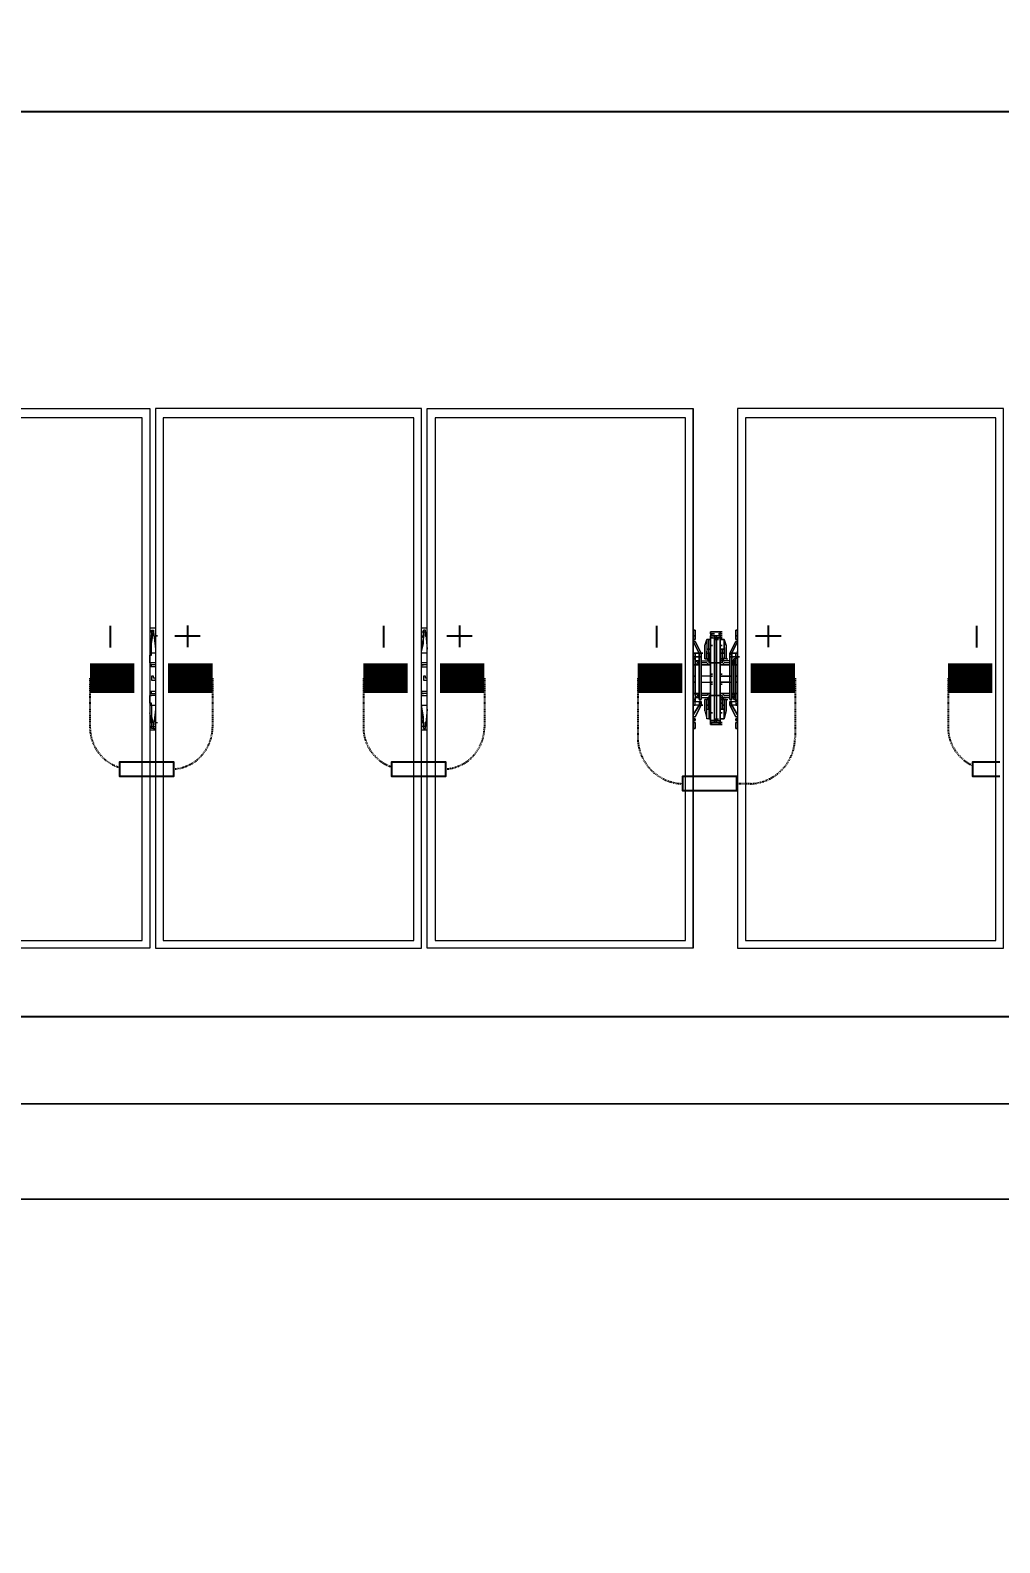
# Model space of a CAD drawing. Header units: feet. Extents: x -9903 to 12307, y -41 to 4121.
# Drawn here: x 9883.8 to 10046.4, y 1240.5 to 1494.2 of the extents above; entities that cross this region are included whole.
import ezdxf
from ezdxf import colors
from ezdxf.entities.mleader import LeaderData, LeaderLine
from ezdxf.lldxf.tags import DXFTag
from ezdxf.math import Vec2, Vec3

# ---------------------------------------------------------------- set-up
doc = ezdxf.new("R2010")
doc.units = ezdxf.units.FT
doc.header["$MEASUREMENT"] = 0
doc.linetypes.add('HIDDEN', pattern=[0.375, 0.25, -0.125])
for name, color, linetype in [('E-HARN-COMP', 8, 'Continuous'), ('E-TRNK-CABL-NEG', 6, 'HIDDEN'), ('E-TRUNK-CABLE-POS', 6, 'HIDDEN'), ('G-ANNO-TEXT', 1, 'Continuous'), ('Polarity-Text', 7, 'Continuous'), ('PV-DC-CABL-UG+', 5, 'DC+'), ('PV-DC-CABL-UG-', 10, 'DC-')]:
    doc.layers.add(name, color=color, linetype=linetype)
doc.styles.add('NEI-A', font='arial.ttf')
tags = doc.linetypes.add('DC+', pattern='A,0.176989,-0.049113,["DC+",NEI-A,S=0.1,R=0,X=0,Y=-0.05],-0.049113,-0.250887,0.176989', length=0.703091).pattern_tags.tags
tags[6] = DXFTag(74, 10)
tags = doc.linetypes.add('DC-', pattern='A,0.176989,-0.049113,["DC-",NEI-A,S=0.1,R=0,X=0,Y=-0.05],-0.049113,-0.250887,0.176989', length=0.703091).pattern_tags.tags
tags[6] = DXFTag(74, 10)

# ---------------------------------------------------------------- blocks, each defined once
blk = doc.blocks.new('A$Cc93f9aa1')
at = {"lineweight": 5}
for points in [[(7.423, 0.4666), (7.423, 0), (7.193, 0), (7.193, 0.4666)], [(7.4164, 0.4583), (7.1997, 0.4583), (7.1997, 0.0067), (7.4164, 0.0067)], [(7.658, 0.4666), (7.428, 0.4666), (7.428, 0), (7.658, 0)], [(7.6514, 0.0067), (7.6514, 0.4583), (7.4347, 0.4583), (7.4347, 0.0067)], [(7.893, 0), (7.663, 0), (7.663, 0.4666), (7.893, 0.4666)], [(7.8863, 0.0067), (7.8863, 0.4583), (7.6697, 0.4583), (7.6697, 0.0067)], [(8.1613, 0), (8.1613, 0.4666), (7.9313, 0.4666), (7.9313, 0)], [(8.1547, 0.0067), (8.1547, 0.4583), (7.938, 0.4583), (7.938, 0.0067)], [(7.8947, 0.2667), (7.8947, 0.27), (7.8947, 0.275), (7.893, 0.275), (7.8947, 0.275), (7.8947, 0.27)], [(7.9297, 0.27), (7.9297, 0.2667), (7.9297, 0.27), (7.9297, 0.275), (7.9313, 0.275), (7.9297, 0.275)], [(7.8947, 0.2517), (7.898, 0.2517), (7.898, 0.2533), (7.898, 0.255), (7.8997, 0.255), (7.8947, 0.265), (7.8997, 0.255), (7.898, 0.255), (7.898, 0.2533), (7.898, 0.2517), (7.8947, 0.2517), (7.8947, 0.25), (7.893, 0.25), (7.893, 0.215), (7.8947, 0.215), (7.8947, 0.2133), (7.8947, 0.215), (7.893, 0.215), (7.893, 0.25), (7.893, 0.2517), (7.8947, 0.2517), (7.8947, 0.255), (7.898, 0.255), (7.8947, 0.255), (7.8947, 0.2517), (7.893, 0.2517), (7.893, 0.25), (7.8947, 0.25)], [(7.9047, 0.2667), (7.903, 0.2617), (7.903, 0.25), (7.903, 0.2517), (7.903, 0.25), (7.903, 0.2617)], [(7.9063, 0.2667), (7.9047, 0.2667), (7.9047, 0.2583), (7.9047, 0.2567), (7.9047, 0.255), (7.9063, 0.255), (7.9063, 0.25), (7.9047, 0.25), (7.9047, 0.2567), (7.9047, 0.25), (7.9063, 0.25), (7.9063, 0.255), (7.9063, 0.2583), (7.9063, 0.2667), (7.908, 0.2667), (7.9063, 0.2667), (7.9047, 0.2667), (7.9047, 0.2583), (7.9063, 0.2583)], [(7.9097, 0.2733), (7.908, 0.2733)], [(7.9097, 0.27), (7.908, 0.27)], [(7.9113, 0.2683), (7.9113, 0.2467), (7.908, 0.2467), (7.908, 0.2683)], [(7.913, 0.2467), (7.913, 0.2683), (7.9163, 0.2683), (7.9163, 0.2467)], [(7.9163, 0.2683), (7.9163, 0.27), (7.9163, 0.2733), (7.9163, 0.2717), (7.9147, 0.2717), (7.9163, 0.2717), (7.918, 0.2717), (7.9163, 0.2717), (7.9147, 0.27), (7.9163, 0.27), (7.9163, 0.2683), (7.918, 0.2683)], [(7.918, 0.2733), (7.9163, 0.2733)], [(7.9163, 0.2583), (7.9197, 0.2583), (7.9197, 0.2667), (7.9197, 0.2583)], [(7.9197, 0.2667), (7.9163, 0.2667), (7.9163, 0.2583), (7.9163, 0.2667), (7.9197, 0.2667), (7.9213, 0.2617)], [(7.9263, 0.255), (7.9247, 0.255), (7.9263, 0.2533), (7.9247, 0.255), (7.9263, 0.255), (7.9263, 0.2533), (7.9263, 0.255), (7.9247, 0.255), (7.9297, 0.265), (7.9247, 0.255), (7.9263, 0.255), (7.9297, 0.255), (7.9297, 0.2517), (7.9263, 0.2517), (7.9263, 0.2533), (7.9263, 0.2517), (7.9297, 0.2517), (7.9297, 0.255)], [(7.898, 0.2517), (7.8997, 0.2517), (7.8997, 0.255), (7.9013, 0.255), (7.8997, 0.255), (7.898, 0.255), (7.898, 0.2533), (7.898, 0.255), (7.8997, 0.255), (7.8997, 0.2517), (7.898, 0.2517), (7.8997, 0.2517), (7.8997, 0.215), (7.898, 0.215), (7.8997, 0.215), (7.8997, 0.2517)], [(7.903, 0.25), (7.903, 0.26)], [(7.9047, 0.2583), (7.9047, 0.2567), (7.9047, 0.255), (7.9063, 0.255), (7.9063, 0.2583)], [(7.9063, 0.25), (7.9063, 0.2483), (7.908, 0.2483), (7.9063, 0.2483), (7.908, 0.2483), (7.9063, 0.2483)], [(7.9197, 0.2567), (7.9197, 0.255), (7.918, 0.255), (7.918, 0.2583), (7.918, 0.255), (7.9197, 0.255), (7.9197, 0.2567), (7.9197, 0.2583)], [(7.918, 0.255), (7.918, 0.25), (7.9197, 0.25), (7.9197, 0.2517), (7.9197, 0.25), (7.918, 0.25), (7.918, 0.2483), (7.9197, 0.25), (7.918, 0.2483), (7.9197, 0.25), (7.918, 0.2483), (7.918, 0.25)], [(7.9263, 0.215), (7.9247, 0.215), (7.9247, 0.2517), (7.9263, 0.2517), (7.9247, 0.2517), (7.9247, 0.255), (7.9247, 0.2517), (7.9263, 0.2517), (7.9247, 0.2517), (7.9247, 0.215)], [(7.928, 0.215), (7.9297, 0.215), (7.9297, 0.25), (7.928, 0.25), (7.9297, 0.25), (7.9297, 0.215)], [(7.9313, 0.25), (7.9313, 0.2517), (7.9297, 0.2517), (7.9297, 0.25), (7.9297, 0.2517), (7.9313, 0.2517), (7.933, 0.2517), (7.9313, 0.2517)], [(7.8963, 0.245), (7.8947, 0.2467), (7.8947, 0.2483), (7.8963, 0.2483), (7.898, 0.2483), (7.8963, 0.2483), (7.8947, 0.2483), (7.8947, 0.2467), (7.8947, 0.2483), (7.8963, 0.2483), (7.8947, 0.2483), (7.8947, 0.2467), (7.8947, 0.245), (7.8947, 0.2467), (7.8963, 0.245), (7.8947, 0.245), (7.893, 0.245), (7.8947, 0.245)], [(7.8963, 0.2483), (7.8947, 0.2467), (7.8963, 0.245), (7.898, 0.2467)], [(7.8963, 0.2483), (7.8947, 0.2467), (7.8963, 0.245), (7.898, 0.2467)], [(7.898, 0.2467), (7.8963, 0.2467)], [(7.8997, 0.245), (7.908, 0.245)], [(7.9113, 0.2183), (7.9113, 0.2467), (7.913, 0.2467), (7.913, 0.2183)], [(7.9163, 0.245), (7.9247, 0.245)], [(7.928, 0.2483), (7.9263, 0.2483), (7.9263, 0.2467), (7.928, 0.2467), (7.928, 0.245), (7.9263, 0.245), (7.9263, 0.2483), (7.928, 0.2483), (7.9263, 0.2483), (7.9263, 0.2467), (7.9263, 0.245), (7.9263, 0.2467), (7.9263, 0.245), (7.928, 0.245), (7.9263, 0.245), (7.928, 0.245), (7.9297, 0.245), (7.928, 0.245), (7.928, 0.2483), (7.928, 0.2467), (7.9297, 0.2467), (7.928, 0.2467), (7.9297, 0.2467), (7.928, 0.2467), (7.9297, 0.2467), (7.928, 0.2467), (7.9297, 0.2467), (7.928, 0.2467), (7.9297, 0.2467), (7.928, 0.2467), (7.9297, 0.2467), (7.928, 0.2467), (7.9297, 0.2467), (7.928, 0.2467), (7.9297, 0.2467), (7.928, 0.2467), (7.9297, 0.2467), (7.928, 0.2467), (7.9297, 0.2467), (7.9297, 0.2483)], [(7.928, 0.2483), (7.9263, 0.2467), (7.928, 0.245), (7.9297, 0.2467)], [(7.928, 0.2483), (7.9263, 0.2467), (7.928, 0.245), (7.9297, 0.2467)], [(7.4264, 0.235), (7.4247, 0.235), (7.4247, 0.2317), (7.428, 0.2317), (7.428, 0.2333), (7.4264, 0.2333)], [(7.6614, 0.235), (7.6597, 0.235), (7.6597, 0.2317), (7.663, 0.2317), (7.663, 0.2333), (7.6614, 0.2333)], [(7.8947, 0.235), (7.893, 0.235)], [(7.8947, 0.235), (7.893, 0.235)], [(7.8947, 0.23), (7.893, 0.23)], [(7.8947, 0.23), (7.893, 0.23)], [(7.9297, 0.235), (7.9313, 0.235)], [(7.9297, 0.235), (7.9313, 0.235)], [(7.9313, 0.23), (7.9297, 0.23)], [(7.9313, 0.23), (7.9297, 0.23)], [(7.8947, 0.22), (7.8947, 0.2183), (7.8947, 0.2167), (7.8963, 0.2167), (7.898, 0.2167), (7.898, 0.2183), (7.8963, 0.2183), (7.898, 0.2183), (7.8963, 0.2183), (7.898, 0.2183), (7.8963, 0.2183), (7.898, 0.2183), (7.8963, 0.2183), (7.898, 0.2183), (7.8963, 0.2183), (7.898, 0.2183), (7.8963, 0.2183), (7.898, 0.2183), (7.8963, 0.2183), (7.898, 0.2183), (7.8963, 0.2183), (7.898, 0.2183), (7.8963, 0.2183), (7.898, 0.2183), (7.898, 0.22), (7.898, 0.2183), (7.898, 0.2167), (7.8963, 0.2167), (7.898, 0.2167), (7.898, 0.2183), (7.898, 0.22), (7.8963, 0.22), (7.8947, 0.22), (7.8947, 0.2183), (7.8947, 0.22), (7.893, 0.22)], [(7.893, 0.215), (7.893, 0.2133)], [(7.8963, 0.22), (7.8947, 0.2183), (7.8963, 0.2167), (7.898, 0.2183)], [(7.8947, 0.2183), (7.8963, 0.2167), (7.898, 0.2167), (7.898, 0.2183), (7.898, 0.22), (7.8963, 0.22), (7.8947, 0.22), (7.8963, 0.22), (7.898, 0.22), (7.8963, 0.22), (7.8947, 0.22)], [(7.8963, 0.22), (7.8947, 0.2183), (7.8963, 0.2167), (7.898, 0.2183)], [(7.898, 0.21), (7.8997, 0.21), (7.8947, 0.2), (7.8997, 0.21), (7.898, 0.21), (7.8947, 0.21), (7.8947, 0.2133), (7.898, 0.2133), (7.898, 0.2117), (7.898, 0.21), (7.8947, 0.21), (7.8947, 0.2133), (7.898, 0.2133), (7.898, 0.2117)], [(7.898, 0.2133), (7.8997, 0.2133), (7.8997, 0.21), (7.8997, 0.2133)], [(7.9013, 0.21), (7.8997, 0.21), (7.8997, 0.2117), (7.898, 0.2117), (7.8997, 0.2117), (7.8997, 0.21)], [(7.908, 0.22), (7.8997, 0.22)], [(7.903, 0.215), (7.903, 0.205)], [(7.9047, 0.2067), (7.9047, 0.2083), (7.9047, 0.21), (7.9063, 0.21), (7.9063, 0.2117), (7.9063, 0.215), (7.9063, 0.2117), (7.9063, 0.21), (7.9047, 0.21), (7.9047, 0.2083), (7.9047, 0.2133), (7.9047, 0.2083), (7.9047, 0.2067), (7.9063, 0.2067), (7.9063, 0.1983), (7.9047, 0.1983)], [(7.9063, 0.21), (7.9063, 0.2067)], [(7.9247, 0.22), (7.9163, 0.22)], [(7.9197, 0.2083), (7.9197, 0.215), (7.918, 0.215), (7.918, 0.2117), (7.918, 0.215), (7.9197, 0.215)], [(7.918, 0.2067), (7.918, 0.21)], [(7.9197, 0.1983), (7.9213, 0.205), (7.9213, 0.215), (7.9197, 0.215), (7.9197, 0.2133), (7.9197, 0.215), (7.9213, 0.215), (7.9213, 0.205)], [(7.9297, 0.2133), (7.9297, 0.21), (7.9263, 0.21), (7.9247, 0.21), (7.9247, 0.2117), (7.9263, 0.2117), (7.9247, 0.2117), (7.9247, 0.21), (7.9263, 0.21), (7.9263, 0.2117), (7.9263, 0.2133), (7.9247, 0.2133), (7.9247, 0.21), (7.9247, 0.2133), (7.9263, 0.2133), (7.9313, 0.2133), (7.9297, 0.2133), (7.9297, 0.21), (7.9263, 0.21), (7.9247, 0.21), (7.9297, 0.2), (7.9247, 0.21), (7.9263, 0.21), (7.9263, 0.2117), (7.9263, 0.2133)], [(7.928, 0.22), (7.928, 0.2183), (7.928, 0.2167), (7.9263, 0.2167), (7.928, 0.2167), (7.928, 0.2183), (7.9297, 0.2183), (7.928, 0.2183), (7.9297, 0.2183), (7.928, 0.2183), (7.9297, 0.2183), (7.928, 0.2183), (7.9297, 0.2183), (7.928, 0.2183), (7.9297, 0.2183), (7.9297, 0.22)], [(7.928, 0.22), (7.9263, 0.2183), (7.928, 0.2167), (7.9297, 0.2183)], [(7.9263, 0.22), (7.928, 0.22), (7.928, 0.2183), (7.9297, 0.2183), (7.928, 0.2183), (7.9297, 0.2183), (7.928, 0.2183), (7.9297, 0.2183), (7.928, 0.2183), (7.9297, 0.2183), (7.928, 0.2183), (7.9297, 0.2183), (7.9297, 0.2167), (7.928, 0.2167), (7.9297, 0.2167), (7.9297, 0.2183), (7.9297, 0.22), (7.9313, 0.22), (7.9297, 0.22), (7.928, 0.22), (7.9263, 0.22), (7.9263, 0.2183), (7.9263, 0.2167), (7.9263, 0.2183), (7.9263, 0.22), (7.928, 0.22), (7.9263, 0.22), (7.9263, 0.2183), (7.9263, 0.2167), (7.928, 0.2167), (7.9263, 0.2167), (7.9263, 0.2183)], [(7.928, 0.22), (7.9263, 0.2183), (7.928, 0.2167), (7.9297, 0.2183)], [(7.9297, 0.2133), (7.9297, 0.215)], [(7.9313, 0.2133), (7.9313, 0.215)], [(7.8947, 0.1967), (7.8947, 0.1983)], [(7.9047, 0.1983), (7.9047, 0.2067), (7.9063, 0.2067), (7.9063, 0.1983)], [(7.9063, 0.1983), (7.908, 0.1983)], [(7.9097, 0.2033), (7.908, 0.2033)], [(7.9097, 0.2033), (7.908, 0.2033)], [(7.9197, 0.1983), (7.9163, 0.1983), (7.9163, 0.2067), (7.9197, 0.2067)], [(7.9297, 0.1983), (7.9297, 0.1967)], [(7.893, 0.19), (7.8947, 0.19), (7.8947, 0.195), (7.8947, 0.19)], [(7.9147, 0.195), (7.913, 0.195)], [(7.9163, 0.1933), (7.9147, 0.1933)], [(7.9313, 0.19), (7.9297, 0.19), (7.9297, 0.195), (7.9297, 0.19)]]:
    blk.add_lwpolyline(points, close=True, dxfattribs=at)
for points in [[(7.8863, 0.0067), (7.8863, 0.4583)], [(7.893, 0), (7.893, 0.4666)], [(7.9313, 0.4666), (7.9313, 0)], [(7.938, 0.4583), (7.938, 0.0067)], [(7.428, 0.2767), (7.423, 0.2767)], [(7.4264, 0.27), (7.4264, 0.2733), (7.4264, 0.275), (7.4264, 0.2733), (7.4247, 0.2733), (7.4247, 0.2683)], [(7.663, 0.2767), (7.658, 0.2767)], [(7.6597, 0.255), (7.658, 0.255), (7.658, 0.2567), (7.6597, 0.2633), (7.6597, 0.2733), (7.6614, 0.2733), (7.6614, 0.275), (7.6597, 0.275), (7.6597, 0.2733), (7.6597, 0.27), (7.658, 0.2683)], [(7.423, 0.255), (7.4247, 0.255), (7.4247, 0.2633), (7.4264, 0.2733)], [(7.6614, 0.27), (7.6614, 0.2733)], [(7.8947, 0.2667), (7.8947, 0.2667)], [(7.8947, 0.2667), (7.8947, 0.2667)], [(7.908, 0.2467), (7.908, 0.2683), (7.9113, 0.2683), (7.9113, 0.2667), (7.9113, 0.2467), (7.9113, 0.2667), (7.913, 0.2667), (7.9147, 0.2667), (7.913, 0.2667), (7.9113, 0.2667), (7.9113, 0.2683), (7.9113, 0.27), (7.9097, 0.27), (7.908, 0.2717), (7.9097, 0.2717), (7.9113, 0.2717), (7.9097, 0.2717), (7.908, 0.2717), (7.908, 0.2733), (7.908, 0.27), (7.9097, 0.27), (7.908, 0.27), (7.9097, 0.27), (7.9113, 0.27), (7.9097, 0.27), (7.9113, 0.27), (7.9113, 0.2683), (7.913, 0.2683), (7.913, 0.27), (7.9113, 0.27), (7.913, 0.27), (7.9147, 0.27), (7.913, 0.27), (7.9113, 0.27), (7.9097, 0.27), (7.908, 0.2717), (7.9097, 0.2717), (7.908, 0.2717), (7.908, 0.2733), (7.908, 0.2683), (7.9097, 0.2683), (7.908, 0.2683), (7.908, 0.27), (7.908, 0.2617), (7.908, 0.2383), (7.908, 0.235), (7.8997, 0.235), (7.8997, 0.23), (7.908, 0.23), (7.9097, 0.23), (7.908, 0.23), (7.9097, 0.23), (7.908, 0.23), (7.9097, 0.23), (7.908, 0.23), (7.9097, 0.23), (7.908, 0.23), (7.9097, 0.23)], [(7.8997, 0.2483), (7.908, 0.2483), (7.9063, 0.2483), (7.9047, 0.25), (7.9063, 0.2483), (7.9047, 0.25), (7.903, 0.25), (7.9047, 0.25), (7.9063, 0.2483), (7.9047, 0.25), (7.9063, 0.2483), (7.9063, 0.2467), (7.908, 0.2467), (7.908, 0.2183), (7.9113, 0.2183), (7.9113, 0.2467), (7.913, 0.2467), (7.9113, 0.2467), (7.9113, 0.2683), (7.913, 0.2683), (7.9147, 0.2683), (7.913, 0.2683), (7.9113, 0.2683), (7.913, 0.2683), (7.9147, 0.2683), (7.913, 0.2683), (7.9113, 0.2683), (7.913, 0.2683), (7.913, 0.27), (7.9147, 0.27), (7.9163, 0.27), (7.9163, 0.2733), (7.9163, 0.2717), (7.9147, 0.27), (7.9163, 0.27), (7.9163, 0.2617), (7.9163, 0.2383), (7.9163, 0.235), (7.918, 0.235), (7.9163, 0.235), (7.9247, 0.235), (7.9247, 0.23), (7.9163, 0.23), (7.9163, 0.2267), (7.9163, 0.23), (7.918, 0.23), (7.9163, 0.23), (7.918, 0.23), (7.9163, 0.23), (7.918, 0.23)], [(7.918, 0.2733), (7.9163, 0.2733), (7.9097, 0.2733), (7.908, 0.2733), (7.9097, 0.2733), (7.9163, 0.2733)], [(7.908, 0.27), (7.908, 0.27)], [(7.9097, 0.235), (7.908, 0.235), (7.9097, 0.235), (7.908, 0.235), (7.908, 0.2383), (7.908, 0.2617), (7.9097, 0.2617), (7.908, 0.2617), (7.9097, 0.2617), (7.908, 0.2617), (7.908, 0.27), (7.9097, 0.27), (7.9113, 0.27)], [(7.908, 0.27), (7.908, 0.27)], [(7.9247, 0.2483), (7.9163, 0.2483), (7.918, 0.2483), (7.9197, 0.2483), (7.918, 0.2483), (7.9163, 0.2483), (7.918, 0.2483), (7.9197, 0.2483), (7.918, 0.2483), (7.918, 0.2467), (7.9163, 0.2467), (7.9163, 0.2183), (7.913, 0.2183), (7.913, 0.2467), (7.9163, 0.2467), (7.9163, 0.2683), (7.913, 0.2683), (7.913, 0.2467), (7.9113, 0.2467), (7.9113, 0.2183), (7.913, 0.2183), (7.913, 0.1967), (7.9163, 0.1967), (7.9163, 0.2183), (7.918, 0.2183), (7.918, 0.2167), (7.9163, 0.2167), (7.918, 0.2167)], [(7.9163, 0.2367), (7.9163, 0.2383), (7.9163, 0.2367), (7.918, 0.2367), (7.9163, 0.2367), (7.9163, 0.235), (7.918, 0.235), (7.9163, 0.235), (7.9163, 0.2383), (7.9163, 0.2617), (7.918, 0.2617), (7.9163, 0.2617), (7.918, 0.2617), (7.9163, 0.2617), (7.9163, 0.27), (7.918, 0.27), (7.9163, 0.27), (7.918, 0.27), (7.9163, 0.27), (7.918, 0.27), (7.9163, 0.27), (7.9147, 0.27), (7.913, 0.27), (7.9147, 0.27), (7.913, 0.27)], [(7.9163, 0.2667), (7.918, 0.2667)], [(7.918, 0.2667), (7.918, 0.2667)], [(7.9213, 0.2617), (7.9213, 0.25), (7.9197, 0.25)], [(7.9213, 0.2617), (7.9213, 0.25), (7.9197, 0.25)], [(7.9297, 0.27), (7.9297, 0.27)], [(7.9297, 0.2667), (7.9297, 0.2667)], [(7.9297, 0.2667), (7.9297, 0.2667)], [(7.428, 0.2467), (7.4247, 0.2467), (7.423, 0.2467), (7.423, 0.2533), (7.4247, 0.2533), (7.4247, 0.255)], [(7.6597, 0.2467), (7.658, 0.2467), (7.658, 0.255)], [(7.898, 0.2517), (7.898, 0.2517)], [(7.898, 0.2517), (7.898, 0.2517)], [(7.8997, 0.2517), (7.8997, 0.2517)], [(7.8997, 0.2517), (7.8997, 0.2517)], [(7.9047, 0.26), (7.9047, 0.26)], [(7.9047, 0.26), (7.9047, 0.26)], [(7.918, 0.2483), (7.9197, 0.25)], [(7.918, 0.2483), (7.9197, 0.25)], [(7.9197, 0.26), (7.9197, 0.26)], [(7.9197, 0.26), (7.9197, 0.26)], [(7.9197, 0.2567), (7.9197, 0.2517)], [(7.9197, 0.2567), (7.9197, 0.2517)], [(7.9197, 0.2517), (7.9197, 0.25)], [(7.9197, 0.2517), (7.9197, 0.25)], [(7.9213, 0.25), (7.9213, 0.26), (7.9213, 0.25), (7.923, 0.25)], [(7.9247, 0.2517), (7.9247, 0.2517)], [(7.9247, 0.2517), (7.9247, 0.2517)], [(7.9263, 0.2517), (7.9263, 0.2517)], [(7.423, 0.2467), (7.4247, 0.2467)], [(7.428, 0.245), (7.4247, 0.245), (7.423, 0.245)], [(7.428, 0.2433), (7.4247, 0.2433), (7.423, 0.2433)], [(7.4247, 0.2433), (7.4247, 0.245)], [(7.663, 0.2467), (7.658, 0.2467)], [(7.663, 0.245), (7.658, 0.245), (7.6597, 0.245)], [(7.658, 0.245), (7.658, 0.2433), (7.663, 0.2433)], [(7.8947, 0.2483), (7.8947, 0.2483)], [(7.8947, 0.2483), (7.8947, 0.2483)], [(7.8947, 0.2467), (7.8947, 0.2467)], [(7.8947, 0.2467), (7.8947, 0.2467)], [(7.8947, 0.245), (7.8947, 0.245)], [(7.8947, 0.245), (7.8947, 0.245)], [(7.8963, 0.2483), (7.8963, 0.2483)], [(7.8963, 0.2483), (7.898, 0.2483)], [(7.8963, 0.2483), (7.8963, 0.2483)], [(7.898, 0.2483), (7.8963, 0.2483)], [(7.8963, 0.2467), (7.898, 0.2467)], [(7.8963, 0.2467), (7.898, 0.2467)], [(7.8963, 0.2467), (7.898, 0.2467)], [(7.8963, 0.2467), (7.898, 0.2467)], [(7.8963, 0.2467), (7.898, 0.2467)], [(7.8963, 0.2467), (7.898, 0.2467)], [(7.8963, 0.2467), (7.898, 0.2467)], [(7.8963, 0.2467), (7.898, 0.2467)], [(7.8963, 0.2467), (7.898, 0.2467)], [(7.8963, 0.2467), (7.898, 0.2467)], [(7.8963, 0.2467), (7.898, 0.2467)], [(7.8963, 0.2467), (7.898, 0.2467)], [(7.8963, 0.2467), (7.898, 0.2467)], [(7.8963, 0.2467), (7.898, 0.2467)], [(7.8963, 0.2467), (7.898, 0.2467)], [(7.8963, 0.2467), (7.898, 0.2467)], [(7.8963, 0.245), (7.898, 0.245)], [(7.8963, 0.245), (7.898, 0.245)], [(7.8963, 0.245), (7.8963, 0.245)], [(7.898, 0.245), (7.8963, 0.245)], [(7.8963, 0.245), (7.898, 0.245)], [(7.8963, 0.245), (7.8963, 0.245)], [(7.898, 0.2483), (7.898, 0.245)], [(7.898, 0.2483), (7.898, 0.2483)], [(7.898, 0.2467), (7.898, 0.2483)], [(7.898, 0.2483), (7.898, 0.2467)], [(7.898, 0.2483), (7.898, 0.2483)], [(7.898, 0.2467), (7.898, 0.2483)], [(7.898, 0.2467), (7.898, 0.2467)], [(7.898, 0.245), (7.898, 0.2467)], [(7.898, 0.2467), (7.898, 0.245)], [(7.898, 0.2467), (7.898, 0.2467)], [(7.898, 0.245), (7.898, 0.2467)], [(7.898, 0.245), (7.898, 0.245)], [(7.898, 0.245), (7.898, 0.245)], [(7.9063, 0.245), (7.9047, 0.2467), (7.8997, 0.2467)], [(7.9097, 0.235), (7.908, 0.235), (7.908, 0.2367), (7.9097, 0.2367), (7.908, 0.2367), (7.908, 0.2383), (7.908, 0.2367), (7.908, 0.235), (7.9097, 0.235), (7.908, 0.235), (7.8997, 0.235), (7.8997, 0.23), (7.908, 0.23), (7.908, 0.2267), (7.908, 0.23), (7.908, 0.2267), (7.908, 0.2033), (7.908, 0.195), (7.9097, 0.195), (7.908, 0.195), (7.908, 0.1967), (7.908, 0.195), (7.908, 0.1933), (7.9097, 0.195), (7.9113, 0.195), (7.9113, 0.1967), (7.913, 0.1967), (7.9147, 0.1967), (7.913, 0.1967), (7.9113, 0.1967), (7.913, 0.1967), (7.9147, 0.1967), (7.913, 0.1967), (7.9113, 0.1967), (7.9113, 0.195), (7.9097, 0.195), (7.908, 0.1933), (7.908, 0.195), (7.908, 0.1967), (7.908, 0.195), (7.9097, 0.195), (7.908, 0.1933), (7.9097, 0.1933), (7.908, 0.1933), (7.9147, 0.1933), (7.908, 0.1933), (7.9097, 0.1933), (7.908, 0.1933), (7.9097, 0.195), (7.908, 0.195), (7.908, 0.2033), (7.908, 0.2267), (7.908, 0.23)], [(7.9063, 0.2483), (7.908, 0.2483)], [(7.908, 0.2183), (7.908, 0.2467), (7.9113, 0.2467), (7.9113, 0.2183), (7.908, 0.2183), (7.908, 0.1967), (7.9113, 0.1967), (7.9113, 0.2183), (7.913, 0.2183), (7.913, 0.1967), (7.9163, 0.1967), (7.9163, 0.2183)], [(7.9163, 0.23), (7.918, 0.23), (7.9163, 0.23), (7.918, 0.23), (7.9163, 0.23), (7.9163, 0.2267), (7.9163, 0.2033), (7.918, 0.2033), (7.9163, 0.2033), (7.918, 0.2033), (7.9163, 0.2033), (7.9163, 0.195), (7.918, 0.195), (7.9163, 0.195), (7.9163, 0.1967), (7.9163, 0.195), (7.9163, 0.1933), (7.9147, 0.1933), (7.9163, 0.1933), (7.9147, 0.195), (7.913, 0.195), (7.913, 0.1967), (7.9113, 0.1967), (7.9113, 0.1983), (7.9113, 0.2183), (7.913, 0.2183), (7.9163, 0.2183), (7.9163, 0.2467)], [(7.9247, 0.23), (7.9247, 0.235), (7.9263, 0.235), (7.9247, 0.235), (7.9163, 0.235), (7.918, 0.235), (7.9163, 0.235), (7.9163, 0.2367), (7.918, 0.2367)], [(7.9247, 0.2467), (7.9197, 0.2467), (7.918, 0.245)], [(7.9297, 0.2467), (7.9297, 0.245), (7.9313, 0.245), (7.9297, 0.245), (7.9297, 0.2467), (7.9297, 0.2483), (7.928, 0.2483), (7.9263, 0.2483), (7.9263, 0.2467)], [(7.9263, 0.2483), (7.9263, 0.2483)], [(7.9263, 0.2483), (7.9263, 0.2483)], [(7.9263, 0.2467), (7.9263, 0.2467)], [(7.9263, 0.2467), (7.9263, 0.2467)], [(7.9263, 0.245), (7.9263, 0.245)], [(7.9263, 0.245), (7.9263, 0.245)], [(7.928, 0.2483), (7.928, 0.2483)], [(7.928, 0.2483), (7.928, 0.2483)], [(7.928, 0.245), (7.928, 0.245)], [(7.928, 0.245), (7.928, 0.245)], [(7.9297, 0.2483), (7.9297, 0.2483)], [(7.9297, 0.2483), (7.9297, 0.2483)], [(7.9297, 0.2467), (7.9297, 0.2467)], [(7.9297, 0.2467), (7.9297, 0.2467)], [(7.9297, 0.245), (7.9297, 0.245)], [(7.9297, 0.245), (7.9297, 0.245)], [(7.913, 0.195), (7.9147, 0.195), (7.9163, 0.1933), (7.918, 0.1933), (7.9163, 0.1933), (7.9147, 0.195), (7.9163, 0.195), (7.9147, 0.195), (7.913, 0.195), (7.9113, 0.195), (7.9097, 0.195), (7.9113, 0.195), (7.913, 0.195), (7.9147, 0.195), (7.913, 0.195), (7.9147, 0.195), (7.9163, 0.195), (7.9147, 0.195), (7.9163, 0.1933), (7.9163, 0.195), (7.9163, 0.1967), (7.9163, 0.195), (7.9163, 0.1967), (7.9163, 0.195), (7.9163, 0.2033), (7.9163, 0.2267), (7.9163, 0.23), (7.9247, 0.23), (7.9263, 0.23)], [(7.428, 0.2217), (7.4247, 0.2217), (7.423, 0.2217)], [(7.423, 0.22), (7.428, 0.22)], [(7.4247, 0.21), (7.4247, 0.2117), (7.423, 0.2117), (7.423, 0.2183), (7.4247, 0.2183), (7.423, 0.2183)], [(7.423, 0.21), (7.4247, 0.21), (7.4247, 0.2), (7.4264, 0.1933), (7.4264, 0.1917), (7.428, 0.1917)], [(7.4247, 0.22), (7.4247, 0.2217)], [(7.428, 0.2183), (7.4247, 0.2183)], [(7.663, 0.2217), (7.658, 0.2217), (7.658, 0.22)], [(7.663, 0.22), (7.658, 0.22), (7.6597, 0.22)], [(7.6614, 0.1917), (7.6597, 0.1917), (7.6597, 0.2), (7.658, 0.21), (7.658, 0.2183), (7.6597, 0.2183)], [(7.658, 0.2183), (7.663, 0.2183)], [(7.893, 0.2133), (7.8947, 0.2133), (7.893, 0.2133)], [(7.893, 0.2133), (7.8947, 0.2133), (7.893, 0.2133)], [(7.8947, 0.22), (7.8947, 0.22)], [(7.8947, 0.22), (7.8947, 0.22)], [(7.8947, 0.2183), (7.8963, 0.2167)], [(7.8947, 0.2183), (7.8947, 0.2167)], [(7.8947, 0.2183), (7.8947, 0.2183)], [(7.8947, 0.2183), (7.8947, 0.2183)], [(7.8947, 0.2167), (7.8963, 0.2167)], [(7.8947, 0.2167), (7.8947, 0.2167)], [(7.8947, 0.2167), (7.8947, 0.2167)], [(7.8963, 0.22), (7.8963, 0.22)], [(7.8963, 0.22), (7.8963, 0.22)], [(7.8963, 0.2167), (7.8963, 0.2167)], [(7.8963, 0.2167), (7.8963, 0.2167)], [(7.898, 0.22), (7.898, 0.22)], [(7.898, 0.22), (7.898, 0.22)], [(7.898, 0.2183), (7.898, 0.2183)], [(7.898, 0.2183), (7.898, 0.2183)], [(7.898, 0.2167), (7.898, 0.2167)], [(7.898, 0.2167), (7.898, 0.2167)], [(7.898, 0.215), (7.898, 0.215)], [(7.898, 0.215), (7.898, 0.215)], [(7.9063, 0.22), (7.9047, 0.2183), (7.8997, 0.2183)], [(7.8997, 0.2167), (7.908, 0.2167), (7.9063, 0.2167), (7.9047, 0.215), (7.9063, 0.2167), (7.9047, 0.215), (7.9063, 0.2167), (7.9063, 0.215), (7.9047, 0.215), (7.9047, 0.2133), (7.9047, 0.215), (7.9063, 0.215), (7.9063, 0.2167), (7.9047, 0.215), (7.903, 0.215), (7.903, 0.205), (7.903, 0.215), (7.903, 0.2133), (7.903, 0.215)], [(7.8997, 0.215), (7.8997, 0.215)], [(7.8997, 0.215), (7.8997, 0.215)], [(7.9113, 0.195), (7.9097, 0.195), (7.9113, 0.195), (7.913, 0.195), (7.913, 0.1967), (7.9113, 0.1967), (7.9113, 0.1983), (7.9113, 0.2183), (7.9113, 0.1967), (7.908, 0.1967), (7.908, 0.2183), (7.9063, 0.2183), (7.9063, 0.2167), (7.908, 0.2167), (7.9063, 0.2167), (7.9047, 0.215)], [(7.9063, 0.2167), (7.908, 0.2167)], [(7.9063, 0.2167), (7.908, 0.2167)], [(7.9063, 0.2167), (7.908, 0.2167)], [(7.9063, 0.2167), (7.908, 0.2167)], [(7.9197, 0.2167), (7.918, 0.2167), (7.9197, 0.2167), (7.918, 0.2167), (7.9197, 0.215), (7.918, 0.2167), (7.9197, 0.215), (7.918, 0.2167), (7.9197, 0.215), (7.918, 0.2167), (7.918, 0.215), (7.918, 0.2167), (7.9163, 0.2167), (7.9247, 0.2167)], [(7.9163, 0.1983), (7.9197, 0.1983), (7.9197, 0.2067), (7.9197, 0.2083), (7.9197, 0.21), (7.918, 0.21), (7.918, 0.2117), (7.918, 0.21), (7.9197, 0.21), (7.9197, 0.2083), (7.9197, 0.2067), (7.9163, 0.2067), (7.9163, 0.1983), (7.918, 0.1983)], [(7.918, 0.22), (7.9197, 0.2183), (7.9247, 0.2183)], [(7.9213, 0.215), (7.9213, 0.205), (7.9213, 0.215), (7.923, 0.215)], [(7.9247, 0.215), (7.9247, 0.215)], [(7.9247, 0.215), (7.9247, 0.215)], [(7.9263, 0.22), (7.9263, 0.22)], [(7.9263, 0.22), (7.9263, 0.22)], [(7.9263, 0.2183), (7.9263, 0.2183)], [(7.9263, 0.2183), (7.9263, 0.2183)], [(7.9263, 0.2167), (7.9263, 0.2167)], [(7.9263, 0.2167), (7.9263, 0.2167)], [(7.9263, 0.215), (7.9263, 0.215)], [(7.9263, 0.215), (7.9263, 0.215)], [(7.928, 0.22), (7.928, 0.22)], [(7.928, 0.22), (7.928, 0.22)], [(7.928, 0.2167), (7.928, 0.2167)], [(7.928, 0.2167), (7.928, 0.2167)], [(7.9297, 0.22), (7.9297, 0.22)], [(7.9297, 0.22), (7.9297, 0.22)], [(7.9297, 0.2183), (7.9297, 0.2183)], [(7.9297, 0.2183), (7.9297, 0.2183)], [(7.9297, 0.2167), (7.9297, 0.2167)], [(7.9297, 0.2167), (7.9297, 0.2167)], [(7.4247, 0.1967), (7.4247, 0.1917), (7.4264, 0.1917), (7.4264, 0.19), (7.4264, 0.1917), (7.4264, 0.195)], [(7.658, 0.1967), (7.6597, 0.195), (7.6597, 0.19), (7.6614, 0.19), (7.6614, 0.1917), (7.6614, 0.195)], [(7.8947, 0.1983), (7.8947, 0.1983)], [(7.8947, 0.1983), (7.8947, 0.1983)], [(7.903, 0.205), (7.9047, 0.1983)], [(7.903, 0.205), (7.9047, 0.1983)], [(7.9047, 0.205), (7.9047, 0.205)], [(7.9047, 0.205), (7.9047, 0.205)], [(7.9047, 0.1983), (7.9047, 0.1983)], [(7.908, 0.195), (7.908, 0.1967)], [(7.908, 0.195), (7.908, 0.1967)], [(7.9113, 0.1983), (7.913, 0.1983)], [(7.9113, 0.1983), (7.913, 0.1983)], [(7.913, 0.1983), (7.9147, 0.1983)], [(7.913, 0.1983), (7.9147, 0.1983)], [(7.918, 0.1983), (7.918, 0.1983)], [(7.918, 0.1983), (7.918, 0.1983)], [(7.9197, 0.205), (7.9197, 0.205)], [(7.9197, 0.205), (7.9197, 0.205)], [(7.9297, 0.1983), (7.9297, 0.1983)], [(7.9297, 0.1983), (7.9297, 0.1983)], [(7.428, 0.1883), (7.423, 0.1883)], [(7.4264, 0.19), (7.428, 0.19)], [(7.663, 0.1883), (7.658, 0.1883)], [(7.8947, 0.195), (7.8947, 0.195)], [(7.8947, 0.195), (7.8947, 0.195)], [(7.908, 0.195), (7.908, 0.195)], [(7.908, 0.195), (7.908, 0.195)], [(7.9163, 0.195), (7.9163, 0.195)], [(7.9163, 0.195), (7.9163, 0.195)], [(7.9297, 0.195), (7.9297, 0.195)], [(7.9297, 0.195), (7.9297, 0.195)]]:
    blk.add_lwpolyline(points, dxfattribs=at)
at = {"color": 8, "lineweight": 5, "true_color": 0x808080}
for points in [[(7.428, 0.2767), (7.423, 0.2767)], [(7.423, 0.2733), (7.4247, 0.2733), (7.4247, 0.275), (7.4264, 0.275)], [(7.663, 0.2767), (7.658, 0.2767)], [(7.658, 0.2733), (7.6597, 0.2733), (7.6597, 0.275)], [(7.423, 0.27), (7.4247, 0.27), (7.4247, 0.2683), (7.423, 0.2617)], [(7.423, 0.2683), (7.4247, 0.2683), (7.423, 0.2667)], [(7.4264, 0.2733), (7.4264, 0.2733)], [(7.4264, 0.2733), (7.428, 0.2583)], [(7.428, 0.2683), (7.428, 0.27)], [(7.658, 0.27), (7.6597, 0.27), (7.6597, 0.2683), (7.658, 0.2617)], [(7.658, 0.2667), (7.658, 0.2683)], [(7.6614, 0.2733), (7.6614, 0.2733)], [(7.6614, 0.2733), (7.663, 0.2583)], [(7.663, 0.2683), (7.6614, 0.27)], [(7.893, 0.27), (7.8947, 0.27), (7.893, 0.27)], [(7.893, 0.27), (7.8947, 0.27), (7.893, 0.27)], [(7.908, 0.2717), (7.908, 0.2717)], [(7.908, 0.2717), (7.908, 0.2717)], [(7.913, 0.27), (7.9147, 0.27)], [(7.913, 0.27), (7.9147, 0.27)], [(7.9147, 0.27), (7.9163, 0.27)], [(7.9147, 0.27), (7.9163, 0.27)], [(7.9147, 0.27), (7.9163, 0.27)], [(7.9147, 0.27), (7.9163, 0.27)], [(7.9147, 0.27), (7.9163, 0.27)], [(7.9147, 0.27), (7.9163, 0.27)], [(7.9163, 0.2717), (7.9163, 0.2717)], [(7.9163, 0.2717), (7.9163, 0.2717)], [(7.9163, 0.27), (7.9163, 0.2617)], [(7.9163, 0.27), (7.9163, 0.2617)], [(7.9313, 0.27), (7.9297, 0.27), (7.9313, 0.27)], [(7.9313, 0.27), (7.9297, 0.27), (7.9313, 0.27)], [(7.428, 0.255), (7.4247, 0.255)], [(7.663, 0.255), (7.658, 0.255)], [(7.4247, 0.21), (7.428, 0.21)], [(7.658, 0.21), (7.663, 0.21)], [(7.423, 0.195), (7.4247, 0.195), (7.4247, 0.1967), (7.423, 0.2033)], [(7.423, 0.1967), (7.4247, 0.1967), (7.423, 0.1983)], [(7.428, 0.2067), (7.4264, 0.1917)], [(7.428, 0.1967), (7.428, 0.195), (7.4297, 0.195)], [(7.658, 0.195), (7.6597, 0.195), (7.6597, 0.1967), (7.658, 0.2033)], [(7.6597, 0.1967), (7.658, 0.1967), (7.658, 0.1983)], [(7.663, 0.2067), (7.6614, 0.1917)], [(7.6614, 0.195), (7.663, 0.1967)], [(7.4264, 0.19), (7.4247, 0.19), (7.4247, 0.1917), (7.423, 0.1917)], [(7.428, 0.1883), (7.423, 0.1883)], [(7.4264, 0.1917), (7.4264, 0.1917)], [(7.6597, 0.19), (7.6597, 0.1917), (7.658, 0.1917)], [(7.663, 0.1883), (7.658, 0.1883)], [(7.6614, 0.195), (7.663, 0.195), (7.6614, 0.195)], [(7.6614, 0.1917), (7.6614, 0.1917)], [(7.908, 0.1933), (7.908, 0.1933)], [(7.908, 0.1933), (7.908, 0.1933)], [(7.9097, 0.195), (7.9113, 0.195)], [(7.9097, 0.195), (7.9113, 0.195)], [(7.9097, 0.195), (7.9113, 0.195)], [(7.9097, 0.195), (7.9113, 0.195)], [(7.9163, 0.1933), (7.9163, 0.1933)], [(7.9163, 0.1933), (7.9163, 0.1933)]]:
    blk.add_lwpolyline(points, dxfattribs=at)
for points in [[(7.4297, 0.27), (7.428, 0.27)], [(7.663, 0.27), (7.6614, 0.27)], [(7.893, 0.2667), (7.8947, 0.2667)], [(7.893, 0.265), (7.8947, 0.265), (7.893, 0.265), (7.898, 0.255)], [(7.908, 0.2717), (7.908, 0.2733)], [(7.908, 0.2383), (7.908, 0.2617), (7.908, 0.27), (7.908, 0.2617), (7.908, 0.2383), (7.908, 0.235), (7.9097, 0.235), (7.908, 0.235)], [(7.9113, 0.27), (7.9097, 0.27), (7.9113, 0.27), (7.9097, 0.27), (7.9113, 0.27), (7.913, 0.27), (7.9113, 0.27), (7.9097, 0.27)], [(7.9113, 0.27), (7.9097, 0.27)], [(7.9147, 0.27), (7.913, 0.27)], [(7.9163, 0.2733), (7.9163, 0.2717)], [(7.9163, 0.235), (7.9163, 0.2383), (7.9163, 0.2617), (7.9163, 0.2383)], [(7.9263, 0.255), (7.9313, 0.265), (7.9297, 0.265), (7.9313, 0.265)], [(7.9313, 0.2667), (7.9297, 0.2667)], [(7.8947, 0.255), (7.893, 0.255), (7.893, 0.2567), (7.893, 0.255)], [(7.8947, 0.2483), (7.8947, 0.25)], [(7.898, 0.2517), (7.898, 0.2483)], [(7.908, 0.2583), (7.9063, 0.2583)], [(7.9063, 0.255), (7.908, 0.255)], [(7.908, 0.25), (7.9063, 0.25)], [(7.918, 0.2583), (7.9163, 0.2583)], [(7.9163, 0.255), (7.918, 0.255)], [(7.918, 0.25), (7.9163, 0.25)], [(7.9263, 0.2483), (7.9263, 0.2517)], [(7.928, 0.25), (7.928, 0.2483)], [(7.9313, 0.255), (7.9313, 0.2567), (7.9313, 0.255), (7.9297, 0.255)], [(7.8947, 0.22), (7.8947, 0.245)], [(7.898, 0.245), (7.898, 0.22)], [(7.9097, 0.2367), (7.908, 0.2367)], [(7.9097, 0.2367), (7.908, 0.2367)], [(7.918, 0.2367), (7.9163, 0.2367)], [(7.918, 0.2367), (7.9163, 0.2367)], [(7.9263, 0.22), (7.9263, 0.245)], [(7.928, 0.245), (7.928, 0.22)], [(7.908, 0.23), (7.908, 0.2267), (7.908, 0.2033), (7.908, 0.195), (7.908, 0.2033), (7.908, 0.2267), (7.908, 0.23), (7.9097, 0.23)], [(7.9097, 0.2283), (7.908, 0.2283)], [(7.9097, 0.2283), (7.908, 0.2283)], [(7.918, 0.235), (7.9163, 0.235)], [(7.918, 0.23), (7.9163, 0.23), (7.9163, 0.2033), (7.9163, 0.23)], [(7.918, 0.2283), (7.9163, 0.2283)], [(7.918, 0.2283), (7.9163, 0.2283)], [(7.893, 0.21), (7.8947, 0.21), (7.893, 0.21), (7.893, 0.2117)], [(7.898, 0.21), (7.893, 0.2017)], [(7.8947, 0.215), (7.8947, 0.2167)], [(7.898, 0.2167), (7.898, 0.215)], [(7.9063, 0.215), (7.908, 0.215)], [(7.908, 0.2117), (7.9063, 0.2117)], [(7.9163, 0.215), (7.918, 0.215)], [(7.918, 0.2117), (7.9163, 0.2117)], [(7.9263, 0.215), (7.9263, 0.2167)], [(7.9313, 0.2017), (7.9263, 0.21)], [(7.928, 0.2167), (7.928, 0.215)], [(7.9297, 0.21), (7.9313, 0.21), (7.9313, 0.2117), (7.9313, 0.21)], [(7.893, 0.2), (7.8947, 0.2)], [(7.893, 0.1983), (7.8947, 0.1983)], [(7.893, 0.1967), (7.8947, 0.1967)], [(7.9063, 0.2067), (7.908, 0.2067)], [(7.913, 0.1967), (7.9113, 0.1967), (7.913, 0.1967), (7.9147, 0.1967)], [(7.9163, 0.195), (7.9147, 0.195), (7.9163, 0.195), (7.9147, 0.195), (7.913, 0.195), (7.9147, 0.195), (7.9163, 0.195), (7.9147, 0.195), (7.9163, 0.195), (7.9163, 0.2033)], [(7.918, 0.2067), (7.9163, 0.2067)], [(7.9313, 0.2), (7.9297, 0.2)], [(7.9313, 0.1983), (7.9297, 0.1983)], [(7.9313, 0.1967), (7.9297, 0.1967)], [(7.893, 0.195), (7.8947, 0.195)], [(7.9097, 0.1933), (7.908, 0.1933)], [(7.9113, 0.195), (7.9097, 0.195)], [(7.9113, 0.195), (7.9097, 0.195)], [(7.918, 0.1933), (7.9163, 0.1933)], [(7.9313, 0.195), (7.9297, 0.195)]]:
    blk.add_lwpolyline(points, close=True, dxfattribs=at)

msp = doc.modelspace()

# ---------------------------------------------------------------- linework, layer by layer
at = {"layer": 'E-HARN-COMP', "const_width": 5}
for points in [[(9893.81, 1385.47), (9901.27, 1385.47)], [(9906.93, 1385.47), (9914.38, 1385.47)], [(9939.68, 1385.47), (9947.14, 1385.47)], [(9952.54, 1385.47), (9960, 1385.47)], [(9985.72, 1385.47), (9993.18, 1385.47)], [(10004.65, 1385.47), (10012.11, 1385.47)], [(10037.77, 1385.47), (10045.22, 1385.47)]]:
    msp.add_lwpolyline(points, dxfattribs=at)
at = {"layer": 'E-HARN-COMP'}
for points in [[(9903.34, 1371.38), (9898.78, 1371.38), (9898.78, 1369.06), (9903.34, 1369.06)], [(9903.34, 1369.06), (9907.91, 1369.06), (9907.91, 1371.38), (9903.34, 1371.38)], [(9948.96, 1371.38), (9944.4, 1371.38), (9944.4, 1369.06), (9948.96, 1369.06)], [(9948.96, 1369.06), (9953.53, 1369.06), (9953.53, 1371.38), (9948.96, 1371.38)], [(10046.45, 1371.38), (10041.89, 1371.38), (10041.89, 1369.06), (10046.45, 1369.06)], [(9997.76, 1368.99), (9993.2, 1368.99), (9993.2, 1366.66), (9997.76, 1366.66)], [(9997.76, 1366.66), (10002.33, 1366.66), (10002.33, 1368.99), (9997.76, 1368.99)]]:
    msp.add_lwpolyline(points, dxfattribs=at)
at = {"layer": 'E-TRNK-CABL-NEG', "ltscale": 0.1}
for points in [[(9893.81, 1385.47), (9893.81, 1377.23, 0.329497), (9898.78, 1370.51, 0.329497)], [(9939.68, 1385.47), (9939.68, 1377.23, 0.319123), (9944.4, 1370.6, 0.319123)], [(9985.72, 1385.47), (9985.72, 1375.5, 0.404462), (9993.21, 1367.77)], [(10037.77, 1385.47), (10037.77, 1377.23, 0.294061), (10041.89, 1370.84, 0.294061)]]:
    msp.add_lwpolyline(points, format="xyb", dxfattribs=at)
at = {"layer": 'E-TRUNK-CABLE-POS', "ltscale": 0.1}
for points in [[(9914.38, 1385.47), (9914.38, 1377.23, -0.391396), (9907.91, 1370.23, -0.391396)], [(9960, 1385.47), (9960, 1377.23, -0.391396), (9953.53, 1370.23, -0.391396)], [(10012.11, 1385.47), (10012.11, 1375.5, -0.404462), (10004.62, 1367.77), (10002.33, 1367.77)]]:
    msp.add_lwpolyline(points, format="xyb", dxfattribs=at)
at = {"layer": 'G-ANNO-TEXT', "flags": 128}
msp.add_lwpolyline([(9728.97, 1466.87, -0.298343), (9747.48, 1480.52), (10366.31, 1480.52, 0.298343), (10384.81, 1494.17, 0.298343), (10403.32, 1480.52), (11019.02, 1480.52)], format="xyb", dxfattribs=at)
at = {"layer": 'Polarity-Text'}
for p, q in [((9897.21, 1394.25), (9897.21, 1390.63)), ((9910.19, 1394.32), (9910.19, 1390.7)), ((9943.08, 1394.25), (9943.08, 1390.63)), ((9955.8, 1394.32), (9955.8, 1390.7)), ((9988.87, 1394.25), (9988.87, 1390.63)), ((10007.61, 1394.32), (10007.61, 1390.7)), ((10042.54, 1394.25), (10042.54, 1390.63)), ((9912.32, 1392.51), (9908.05, 1392.51)), ((9957.94, 1392.51), (9953.67, 1392.51)), ((10009.75, 1392.51), (10005.47, 1392.51))]:
    msp.add_line(p, q, dxfattribs=at)
at = {"layer": 'PV-DC-CABL-UG+', "ltscale": 0.6}
msp.add_lwpolyline([(9723.96, 1314.15), (10367.41, 1314.1)], dxfattribs=at)
at = {"layer": 'PV-DC-CABL-UG-', "ltscale": 0.6}
for points in [[(9743.36, 1328.74), (10350.55, 1328.74), (10350.55, 1301.12)], [(8487.79, 1297.82), (10347.6, 1298.18)]]:
    msp.add_lwpolyline(points, dxfattribs=at)

# ---------------------------------------------------------------- block references
at = {"xscale": 194.04614304, "yscale": 194.04614304, "zscale": 194.04614304}
msp.add_blockref('A$Cc93f9aa1', (8463.43, 1340.2), dxfattribs=at)

# ---------------------------------------------------------------- next in the draw order: leaders
at = {"layer": 'G-ANNO-TEXT'}
ml = msp.add_multileader_mtext('Standard', dxfattribs=at)
ml.set_content('(TYP.) BLA HARNESS CONNECTORS', color=256, style='NEI-A')
ml.set_leader_properties()
ml.build(insert=Vec2(0, 0))
ml.multileader.update_dxf_attribs({"dogleg_length": 0.36, "arrow_head_size": 22.51})
ctx = ml.context
ctx.base_point, ctx.char_height, ctx.arrow_head_size, ctx.landing_gap_size, ctx.plane_origin = Vec3(9573.78, 1083.5), 20, 22.51, 23.05, Vec3(16599.09, -4669.06)
ctx.text_align_type = 2
notes = []
notes.append((ctx, [(1, (1, 1, 0), (10153.4, 1083.5), (-1, 0), 46.1, [(0, [(10350.55, 1295.23), (10370.36, 1311.15)], 0, [])])]))
ctx.mtext.insert, ctx.mtext.width, ctx.mtext.alignment, ctx.mtext.flow_direction = Vec3(10084.25, 1096.44), 489.3132, 3, 5
ctx.mtext.has_bg_fill, ctx.mtext.bg_color, ctx.mtext.bg_scale_factor, ctx.mtext.bg_transparency, ctx.mtext.use_window_bg_color = 1, -1073741824, 1.5, 0, 1
for ctx, leaders in notes:
    for number, flags, end, landing, length, lines in leaders:
        leader = LeaderData()
        leader.index, (leader.has_last_leader_line, leader.has_dogleg_vector, leader.attachment_direction) = number, flags
        leader.last_leader_point, leader.dogleg_vector, leader.dogleg_length = Vec3(end), Vec3(landing), length
        for number, points, colour, breaks in lines:
            line = LeaderLine()
            line.index, line.vertices, line.color, line.breaks = number, Vec3.list(points), colors.encode_raw_color(colour), breaks
            leader.lines.append(line)
        ctx.leaders.append(leader)

doc.saveas('drawing.dxf')
